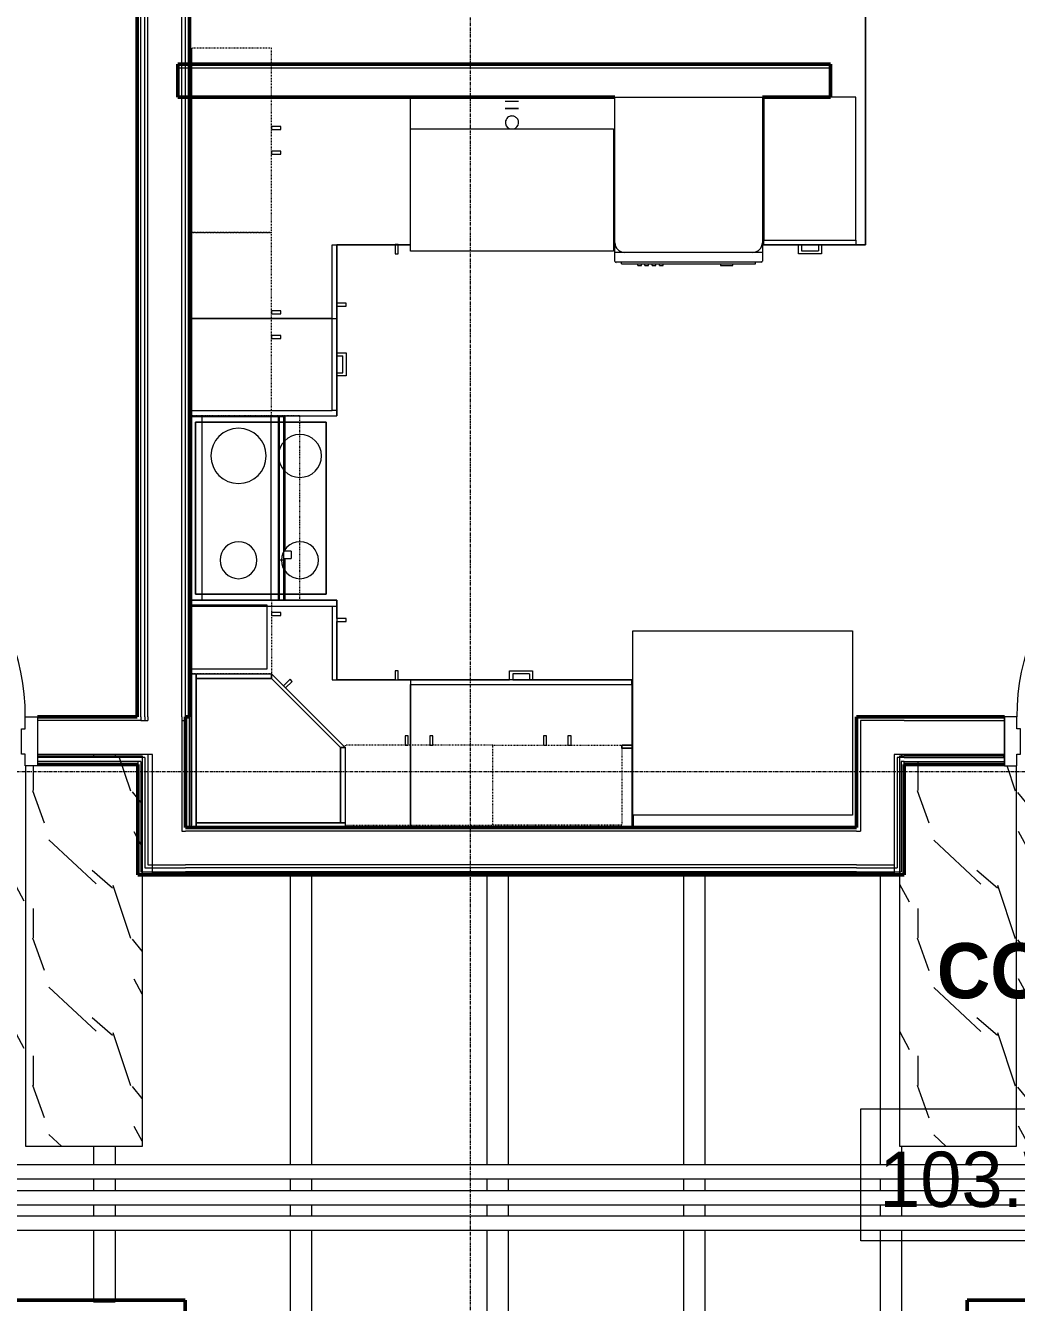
# Model space of a CAD drawing. Header units: inches. Extents: x -4235 to -464, y 9706 to 12338.
# Drawn here: x -3226.7 to -3065.5, y 10380.8 to 10588.8 of the extents above; entities that cross this region are included whole.
import ezdxf

# ---------------------------------------------------------------- set-up
doc = ezdxf.new("R2010")
doc.units = ezdxf.units.IN
doc.header["$MEASUREMENT"] = 0
for name, pattern in [('Dash', [0.25, 0.125, -0.125]), ('Grid Line 1_2_', [0.875, 0.5, -0.125, 0.125, -0.125]), ('Overhead', [0.15625, 0.09375, -0.0625])]:
    doc.linetypes.add(name, pattern=pattern)
for name, color, linetype, lineweight in [('0-1', 7, 'Continuous', 5), ('0-2', 10, 'Continuous', 9), ('A-AREA-IDEN', 2, 'Continuous', 9), ('A-CLNG-1', 254, 'Continuous', 9), ('A-CLNG-2', 10, 'Continuous', 9), ('A-CLNG-PATT-1', 253, 'Continuous', 13), ('A-DOOR-1', 10, 'Continuous', 9), ('A-DOOR-2', 50, 'Continuous', 20), ('A-DOOR-FRAM-3', 50, 'Continuous', 20), ('A-FLOR-3', 192, 'Continuous', 9), ('A-WALL-1', 7, 'Continuous', 50), ('A-WALL-2', 250, 'Continuous', 13), ('A-WALL-3', 10, 'Continuous', 9), ('A-WALL-4', 254, 'Continuous', 9), ('A-WALL-5', 113, 'Continuous', 9), ('I-WALL-1', 7, 'Continuous', 50), ('I-WALL-2', 10, 'Continuous', 9), ('I-WALL-3', 254, 'Continuous', 9), ('P-PIPE-1', 10, 'Continuous', 9), ('P-SANR-FIXT-1', 10, 'Continuous', 9), ('P-SANR-FIXT-2', 254, 'Continuous', 9), ('Q-CASE', 31, 'Continuous', 9), ('Q-CASE-1', 254, 'Continuous', 9), ('Q-CASE-2', 10, 'Continuous', 9), ('Q-CASE-3', 254, 'Dash', 9), ('Q-CASE-4', 10, 'Dash', 9), ('Q-SPCQ-1', 10, 'Continuous', 9), ('Q-SPCQ-2', 91, 'Overhead', 9), ('S-BEAM', 12, 'Continuous', 9), ('S-GRID-1', 1, 'Grid Line 1_2_', 9)]:
    doc.layers.add(name, color=color, linetype=linetype, lineweight=lineweight)
doc.styles.add('Century Gothic', font='ufonts.com_century-gothic.ttf', dxfattribs={"height": 9})
doc.styles.add('Century Gothic_B', font='GOTHICB.TTF', dxfattribs={"height": 9})
pattern_1 = [(108.435, (6.24, 0), (-23.9995167, 47.999875), [9.107, -66.787]), (139.399, (3.36, 8.64), (-144.0005735, 119.9994401), [4.425, -216.844]), (136.848, (24, 11.52), (-360.00235884, 335.99803914), [10.527, -515.834]), (109.983, (16.32, 18.72), (-71.99926767, 192.0004429), [5.618, -275.295]), (90, (14.4, 0), (-24, 24), [4.8, -19.2]), (118.443, (14.4, 4.8), (168.00080613, -311.999948405), [13.101, -641.971]), (84.289, (8.16, 16.32), (-24.00143285, -215.9997167), [4.824, -236.373]), (129.806, (8.64, 21.12), (96.0006462, -119.9991583), [3.749, -183.697])]

# ---------------------------------------------------------------- blocks, each defined once
blk = doc.blocks.new('Refrigerator_-_Side-by-Side_6047 - 36_ X 30_-1372843-BACKGROUND - RCP - 1ST FLOOR')
at = {"layer": 'Q-SPCQ-1'}
for p, q in [((-17.88, 15.58), (17.87, 15.58)), ((-17.88, -14.42), (-17.88, 15.58)), ((17.87, 15.58), (17.87, -14.42)), ((17.87, -14.42), (-17.88, -14.42))]:
    blk.add_line(p, q, dxfattribs=at)
blk = doc.blocks.new('Range - 24_ x 30_-2806124-BACKGROUND - RCP - 1ST FLOOR')
at = {"layer": 'Q-SPCQ-1'}
blk.add_line((0, -22), (30, -22), dxfattribs=at)
for centre, radius, start, end in [((6.5, -6), 3.5, 360, 180), ((23.5, -6), 3, 0, 180), ((6.5, -6), 3.5, 180, 0), ((23.5, -6), 3, 180, 0), ((6.5, -16), 4.5, 0, 180), ((23.5, -16), 3, 360, 180), ((6.5, -16), 4.5, 180, 0), ((23.5, -16), 3, 180, 0)]:
    blk.add_arc(centre, radius, start, end, dxfattribs=at)
blk = doc.blocks.new('Dishwasher_15404 - 34_ counter-V13-BACKGROUND - RCP - 1ST FLOOR')
at = {"layer": 'Q-SPCQ-1'}
for p, q in [((0, -24), (0, 0)), ((0, 0), (23.68, 0)), ((23.68, 0), (25.25, 0)), ((25.25, 0), (26.68, 0)), ((25.25, 0), (25.25, -1.57)), ((25.25, -1.57), (25.25, -22.43)), ((26.87, -0.2), (26.87, -23.8)), ((27.12, -1.09), (26.87, -1.09)), ((27.12, -2.61), (27.12, -1.09)), ((27.12, -3.81), (27.12, -2.61)), ((27.12, -20.19), (27.12, -3.81)), ((27.37, -4.82), (27.12, -4.82)), ((27.37, -5.81), (27.37, -4.82)), ((27.37, -6.79), (27.37, -5.81)), ((27.12, -6.79), (27.37, -6.79)), ((27.37, -16.15), (27.12, -16.15)), ((27.37, -16.74), (27.37, -16.15)), ((27.37, -16.74), (27.12, -16.74)), ((27.37, -17.33), (27.12, -17.33)), ((27.37, -17.92), (27.12, -17.92)), ((27.37, -18.51), (27.12, -18.51)), ((27.37, -17.92), (27.37, -17.33)), ((27.37, -19.1), (27.37, -18.51)), ((27.37, -19.1), (27.12, -19.1)), ((27.37, -19.69), (27.12, -19.69)), ((27.12, -21.39), (27.12, -20.19)), ((27.37, -20.28), (27.12, -20.28)), ((27.37, -20.28), (27.37, -19.69)), ((25.25, -22.43), (25.25, -24)), ((27.12, -22.91), (27.12, -21.39)), ((23.68, -24), (0, -24)), ((25.25, -24), (23.68, -24)), ((26.68, -24), (25.25, -24)), ((27.12, -22.91), (26.87, -22.91))]:
    blk.add_line(p, q, dxfattribs=at)
for centre, radius, start, end in [((26.68, -0.2), 0.197, 0, 90), ((23.68, -1.57), 1.57, 0, 90), ((23.68, -1.57), 1.57, 32.077, 42.3359), ((23.68, -1.57), 1.57, 19.1859, 27.5266), ((23.68, -1.57), 1.57, 0, 13.6425), ((26.68, -0.2), 0.197, 15, 90), ((23.68, -22.43), 1.57, 270, 0), ((23.68, -22.43), 1.57, 346.3575, 0), ((23.68, -22.43), 1.57, 317.6641, 327.923), ((23.68, -22.43), 1.57, 332.4734, 342.1818), ((26.68, -23.8), 0.197, 270, 0)]:
    blk.add_arc(centre, radius, start, end, dxfattribs=at)
blk = doc.blocks.new('30quot_MicrowaveVent_11166 - 70cm miele oven-2804781-BACKGROUND - RCP - 1ST FLOOR')
at = {"layer": 'Q-CASE-1'}
for p, q in [((7.69, 15.6), (-13.32, 15.6)), ((9.18, 15.39), (-13.32, 15.39)), ((-13.32, 14.61), (9.18, 14.61)), ((8.88, 16.6), (7.69, 16.6)), ((7.69, 16.55), (7.69, 15.39)), ((7.69, 16.55), (7.69, 16.55)), ((8.88, 15.39), (8.88, 16.55)), ((14.68, 15.6), (8.88, 15.6)), ((9.18, 15.39), (9.18, 14.61)), ((14.68, 15.39), (9.18, 15.39)), ((9.18, 15.39), (9.18, 14.61)), ((9.18, 14.61), (14.68, 14.61)), ((15.68, 15.39), (15.68, 15.6)), ((15.68, 15.39), (15.68, 14.61)), ((14.68, 14.49), (-13.32, 14.49)), ((-13.32, 13.23), (14.68, 13.23)), ((15.68, 13.23), (15.68, 14.49)), ((15.68, 0.38), (15.68, 13.23)), ((-14.2, 0.38), (-14.2, 0))]:
    blk.add_line(p, q, dxfattribs=at)
at = {"layer": 'Q-CASE-2'}
for p, q in [((-13.32, 15.6), (-14.2, 15.6)), ((-14.2, 15.6), (-14.2, 15.39)), ((-13.32, 15.39), (-14.2, 15.39)), ((-14.2, 15.39), (-14.2, 14.61)), ((-14.2, 14.61), (-13.32, 14.61)), ((15.68, 15.6), (14.68, 15.6)), ((15.68, 15.39), (14.68, 15.39)), ((14.68, 14.61), (15.68, 14.61)), ((15.68, 15.54), (15.68, 15.48)), ((15.68, 15.48), (15.68, 15.39)), ((15.68, 15.39), (15.68, 14.61)), ((-14.2, 14.49), (-14.2, 13.23)), ((-13.32, 14.49), (-14.2, 14.49)), ((-14.2, 13.23), (-14.2, 0.38)), ((-14.2, 13.23), (-13.32, 13.23)), ((15.68, 14.49), (14.68, 14.49)), ((14.68, 13.23), (15.68, 13.23)), ((15.68, 0), (15.68, 0.38)), ((-14.2, 0), (15.68, 0))]:
    blk.add_line(p, q, dxfattribs=at)
blk = doc.blocks.new('308 - 308-V14-BACKGROUND - RCP - 1ST FLOOR')
at = {"layer": 'Q-CASE'}
for p, q in [((-12, 13.19), (0, 25.19)), ((0, 25.19), (0, 24.44)), ((0, 24.44), (-11.25, 13.19)), ((-11.25, 13.19), (-12, 13.19))]:
    blk.add_line(p, q, dxfattribs=at)
at = {"layer": 'Q-CASE-1'}
for p, q in [((0, 25.19), (12.25, 25.19)), ((0, 24.44), (0, 25.19)), ((12.25, 25.19), (12.25, 24.44)), ((12.25, 0.94), (12.25, 25.19)), ((12.25, 25.19), (12.62, 25.19)), ((-11.25, 13.19), (0, 24.44)), ((0, 24.44), (12.25, 24.44)), ((12.25, 24.44), (0, 24.44)), ((12.25, 24.44), (12.25, 0.94)), ((-10.76, 16.55), (-11.11, 16.2)), ((-11.11, 16.2), (-10.05, 15.14)), ((-9.7, 15.49), (-10.76, 16.55)), ((-12, 13.19), (-11.25, 13.19)), ((-12, 0.94), (-12, 13.19)), ((-11.25, 0.94), (-11.25, 13.19)), ((-11.25, 13.19), (-11.25, 0.94)), ((-11.25, 0.94), (-12, 0.94)), ((-12, 0.19), (-12, 0.94)), ((-12, 0.94), (12.62, 0.94)), ((12.25, 0.94), (-11.25, 0.94)), ((12.62, 0.94), (12.25, 0.94))]:
    blk.add_line(p, q, dxfattribs=at)
at = {"layer": 'Q-CASE-2'}
for p, q in [((12.62, 25.19), (13, 25.19)), ((13, 25.19), (13, 0.94)), ((12.62, 0.19), (-12, 0.19)), ((13, 0.94), (12.62, 0.94)), ((12.62, 0.94), (13, 0.94)), ((13, 0.19), (12.62, 0.19)), ((13, 0.94), (13, 0.19))]:
    blk.add_line(p, q, dxfattribs=at)
blk = doc.blocks.new('Base Cabinet 4 Drawer 254 - Base Cabinet 4 Drawer 254 15_-2584595-BACKGROUND - RCP - 1ST FLOOR')
at = {"layer": 'Q-CASE-2'}
for p, q in [((-1.14, 24), (-1.14, 25.5)), ((-1.14, 25.5), (2.61, 25.5)), ((2.11, 25), (-0.64, 25)), ((-0.64, 24), (-0.64, 25)), ((2.11, 24), (2.11, 25)), ((2.61, 25.5), (2.61, 24)), ((-6.76, 24), (8.24, 24)), ((-6.76, 23.25), (-6.76, 24)), ((8.24, 23.25), (-6.76, 23.25)), ((-6.76, 23.25), (-6.76, 0)), ((-1.14, 24), (-0.64, 24)), ((2.61, 24), (2.11, 24)), ((8.24, 24), (8.24, 23.25)), ((8.24, 0), (8.24, 23.25)), ((-6.76, 0), (8.24, 0))]:
    blk.add_line(p, q, dxfattribs=at)
blk = doc.blocks.new('Base Cabinet Corner 197 - Base Cabinet Corner 197-2565125-BACKGROUND - RCP - 1ST FLOOR')
at = {"layer": 'Q-CASE-2'}
for p, q in [((-23.26, 0), (12.74, 0)), ((-23.26, -36), (-23.26, 0)), ((12.74, 0), (12.74, -24)), ((0.74, -23.25), (0.74, -36)), ((12.74, -23.25), (0.74, -23.25)), ((0.74, -23.25), (0.74, -24)), ((0.74, -24), (0.74, -36)), ((12.74, -24), (0.74, -24)), ((10.73, -24), (10.24, -24)), ((10.24, -24), (10.24, -25.5)), ((10.73, -25.5), (10.73, -24)), ((10.24, -25.5), (10.73, -25.5)), ((2.23, -33.51), (0.73, -33.51)), ((0.73, -33.51), (0.73, -34)), ((0.73, -34), (2.23, -34)), ((2.23, -34), (2.23, -33.51)), ((0.74, -36), (-23.26, -36))]:
    blk.add_line(p, q, dxfattribs=at)
blk = doc.blocks.new('Base Cabinet 3 Drawer 230 - Base Cabinet 3 Drawer 230 15_-2603807-BACKGROUND - RCP - 1ST FLOOR')
at = {"layer": 'Q-CASE-2'}
for p, q in [((-1.14, 24), (-1.14, 25.5)), ((-1.14, 25.5), (2.61, 25.5)), ((2.11, 25), (-0.64, 25)), ((-0.64, 24), (-0.64, 25)), ((2.11, 24), (2.11, 25)), ((2.61, 25.5), (2.61, 24)), ((-6.76, 24), (8.24, 24)), ((-6.76, 23.25), (-6.76, 24)), ((8.24, 23.25), (-6.76, 23.25)), ((-6.76, 23.25), (-6.76, 0)), ((-1.14, 24), (-0.64, 24)), ((2.61, 24), (2.11, 24)), ((8.24, 24), (8.24, 23.25)), ((8.24, 0), (8.24, 23.25)), ((-6.76, 0), (8.24, 0))]:
    blk.add_line(p, q, dxfattribs=at)
blk = doc.blocks.new('kitchen_faucet_14143 - kitchen_faucet_14143-V52-BACKGROUND - RCP - 1ST FLOOR')
at = {"layer": 'P-SANR-FIXT-2'}
for p, q in [((-1, 0.62), (-0.96, 0.61)), ((-0.96, 0.61), (-0.92, 0.6)), ((2.26, 1.05), (2.26, 1.08)), ((2.26, 0.94), (2.26, 1.05)), ((2.26, 0.77), (2.26, 0.94)), ((2.26, 0.54), (2.26, 0.77)), ((2.26, 0.28), (2.26, 0.54)), ((2.26, 0), (2.26, 0.28)), ((2.34, 1.08), (2.34, 0.94)), ((2.34, 0.94), (2.34, 0.28)), ((2.34, 0.28), (2.34, -0.54)), ((3.44, 1.05), (3.44, 1.08)), ((3.44, 0.54), (3.44, 1.05)), ((3.44, -0.28), (3.44, 0.54)), ((2.26, -1.08), (2.26, 0)), ((2.34, -0.54), (2.34, -1.05)), ((2.34, -1.05), (2.34, -1.08)), ((3.44, -0.54), (3.44, -0.28)), ((3.44, -0.77), (3.44, -0.54)), ((3.44, -0.94), (3.44, -0.77)), ((3.44, -1.05), (3.44, -0.94)), ((3.44, -1.08), (3.44, -1.05))]:
    blk.add_line(p, q, dxfattribs=at)
for start, end in [(75, 159.9003), (30, 75), (15, 30), (330, 0), (0, 15), (200.0997, 210), (210, 285), (285, 315), (315, 330)]:
    blk.add_arc((0, 0), 1.08, start, end, dxfattribs=at)
blk = doc.blocks.new('Stainless Steel Farmhous Kitchen Sink - Stainless Steel Farmhous Kitchen Sink-V53-BACKGROUND - RCP - 1ST FLOOR')
at = {"layer": 'P-SANR-FIXT-1'}
for p, q in [((-33, 22.2), (0, 22.2)), ((-33, 2.25), (-33, 22.2)), ((0, 22.2), (0, 2.25)), ((0, 2.25), (-33, 2.25))]:
    blk.add_line(p, q, dxfattribs=at)
blk = doc.blocks.new('300 Series Wall Hung Cabinet_302 - 24_ X 36_-2573584-BACKGROUND - RCP - 1ST FLOOR')
at = {"layer": 'Q-CASE-1'}
for p, q in [((-1.76, -13.19), (-2.25, -13.19)), ((-2.25, -13.19), (-2.25, -14.69)), ((-1.76, -14.69), (-1.76, -13.19)), ((2.24, -13.19), (1.75, -13.19)), ((1.75, -13.19), (1.75, -14.69)), ((2.24, -14.69), (2.24, -13.19)), ((-2.25, -14.69), (-1.76, -14.69)), ((1.75, -14.69), (2.24, -14.69))]:
    blk.add_line(p, q, dxfattribs=at)
at = {"layer": 'Q-CASE-3'}
for p, q in [((-12, -0.19), (-12, -13.19)), ((12, -13.19), (12, -0.19)), ((-12, -13.19), (12, -13.19))]:
    blk.add_line(p, q, dxfattribs=at)
at = {"layer": 'Q-CASE-4'}
blk.add_line((12, -0.19), (-12, -0.19), dxfattribs=at)
blk = doc.blocks.new('300 Series Wall Hung Cabinet_302 - 21_ X 36_-2764135-BACKGROUND - RCP - 1ST FLOOR')
at = {"layer": 'Q-CASE-1'}
for p, q in [((-1.76, 14.69), (-2.25, 14.69)), ((-2.25, 14.69), (-2.25, 13.19)), ((-1.76, 13.19), (-1.76, 14.69)), ((2.24, 14.69), (1.75, 14.69)), ((1.75, 14.69), (1.75, 13.19)), ((2.24, 13.19), (2.24, 14.69)), ((-2.25, 13.19), (-1.76, 13.19)), ((1.75, 13.19), (2.24, 13.19))]:
    blk.add_line(p, q, dxfattribs=at)
at = {"layer": 'Q-CASE-3'}
for p, q in [((-10.5, 0.19), (-10.5, 13.19)), ((-10.5, 13.19), (10.5, 13.19)), ((10.5, 13.19), (10.5, 0.19))]:
    blk.add_line(p, q, dxfattribs=at)
at = {"layer": 'Q-CASE-4'}
blk.add_line((10.5, 0.19), (-10.5, 0.19), dxfattribs=at)
blk = doc.blocks.new('300 Series Wall Hung Cabinet_302 - 30_ X 36_-2572944-BACKGROUND - RCP - 1ST FLOOR')
at = {"layer": 'Q-CASE-1'}
for p, q in [((-1.76, -13.19), (-2.25, -13.19)), ((-2.25, -13.19), (-2.25, -14.69)), ((-1.76, -14.69), (-1.76, -13.19)), ((2.24, -13.19), (1.75, -13.19)), ((1.75, -13.19), (1.75, -14.69)), ((2.24, -14.69), (2.24, -13.19)), ((-2.25, -14.69), (-1.76, -14.69)), ((1.75, -14.69), (2.24, -14.69))]:
    blk.add_line(p, q, dxfattribs=at)
at = {"layer": 'Q-CASE-3'}
for p, q in [((-14.88, -0.19), (-15, -0.19)), ((15, -13.19), (15, -0.19)), ((-14.88, -13.19), (15, -13.19))]:
    blk.add_line(p, q, dxfattribs=at)
at = {"layer": 'Q-CASE-4'}
for p, q in [((-15, -0.19), (-15, -13.19)), ((15, -0.19), (-14.88, -0.19)), ((-15, -13.19), (-14.88, -13.19))]:
    blk.add_line(p, q, dxfattribs=at)
blk = doc.blocks.new('300 Series Wall Hung Cabinet_302 - 30_ X 36_-V71-BACKGROUND - RCP - 1ST FLOOR')
at = {"layer": 'Q-CASE-1'}
for p, q in [((-1.76, -13.19), (-2.25, -13.19)), ((-2.25, -13.19), (-2.25, -14.69)), ((-1.76, -14.69), (-1.76, -13.19)), ((2.24, -13.19), (1.75, -13.19)), ((1.75, -13.19), (1.75, -14.69)), ((2.24, -14.69), (2.24, -13.19)), ((-2.25, -14.69), (-1.76, -14.69)), ((1.75, -14.69), (2.24, -14.69))]:
    blk.add_line(p, q, dxfattribs=at)
at = {"layer": 'Q-CASE-3'}
for p, q in [((-15, -0.19), (-15, -13.19)), ((15, -13.19), (15, -0.19)), ((-15, -13.19), (7.02, -13.19)), ((12.39, -13.19), (15, -13.19))]:
    blk.add_line(p, q, dxfattribs=at)
at = {"layer": 'Q-CASE-4'}
for p, q in [((7.02, -0.19), (-15, -0.19)), ((12.39, -0.19), (7.02, -0.19)), ((15, -0.19), (12.39, -0.19)), ((7.02, -13.19), (12.39, -13.19))]:
    blk.add_line(p, q, dxfattribs=at)
blk = doc.blocks.new('300 Series Wall Hung Cabinet_301 - 12_-2218017-BACKGROUND - RCP - 1ST FLOOR')
at = {"layer": 'Q-CASE-1'}
for p, q in [((-3.51, 14.69), (-4, 14.69)), ((-4, 14.69), (-4, 13.19)), ((-3.51, 13.19), (-3.51, 14.69)), ((-4, 13.19), (-3.51, 13.19)), ((-5.25, 0.19), (-5.25, 12.44)), ((-5.25, 12.44), (5.25, 12.44)), ((5.25, 12.44), (5.25, 0.19))]:
    blk.add_line(p, q, dxfattribs=at)
at = {"layer": 'Q-CASE-2'}
blk.add_line((5.25, 0.19), (-5.25, 0.19), dxfattribs=at)
at = {"layer": 'Q-CASE-3'}
for p, q in [((-6, 0.19), (-6, 13.19)), ((-6, 13.19), (6, 13.19)), ((6, 13.19), (6, 0.19))]:
    blk.add_line(p, q, dxfattribs=at)
at = {"layer": 'Q-CASE-4'}
blk.add_line((6, 0.19), (-6, 0.19), dxfattribs=at)
blk = doc.blocks.new('Base Cabinet 3 Drawer 230 - Base Cabinet 3 Drawer 230 36_-2567957-BACKGROUND - RCP - 1ST FLOOR')
at = {"layer": 'Q-CASE-2'}
for p, q in [((-17.26, -23.25), (-17.26, 0)), ((-17.26, 0), (18.74, 0)), ((18.74, 0), (18.74, -23.25)), ((-17.26, -23.25), (-17.26, -24)), ((18.74, -23.25), (-17.26, -23.25)), ((-17.26, -24), (18.74, -24)), ((-0.64, -24), (-1.14, -24)), ((-1.14, -25.5), (-1.14, -24)), ((-0.64, -25), (-0.64, -24)), ((2.11, -25), (2.11, -24)), ((2.11, -24), (2.61, -24)), ((2.61, -24), (2.61, -25.5)), ((18.74, -24), (18.74, -23.25)), ((2.61, -25.5), (-1.14, -25.5)), ((-0.64, -25), (2.11, -25))]:
    blk.add_line(p, q, dxfattribs=at)
blk = doc.blocks.new('Base Cabinet Corner 197 - Base Cabinet Corner 197-2569781-BACKGROUND - RCP - 1ST FLOOR')
at = {"layer": 'Q-CASE-2'}
for p, q in [((0.74, 36), (-23.26, 36)), ((-23.26, 36), (-23.26, 0)), ((0.74, 23.25), (0.74, 36)), ((0.74, 24), (0.74, 36)), ((0.73, 34), (0.73, 33.51)), ((2.23, 34), (0.73, 34)), ((0.73, 33.51), (2.23, 33.51)), ((2.23, 33.51), (2.23, 34)), ((10.73, 25.5), (10.24, 25.5)), ((10.24, 25.5), (10.24, 24)), ((10.73, 24), (10.73, 25.5)), ((12.74, 24), (0.74, 24)), ((0.74, 23.25), (0.74, 24)), ((12.74, 23.25), (0.74, 23.25)), ((10.24, 24), (10.73, 24)), ((12.74, 0), (12.74, 24)), ((-23.26, 0), (12.74, 0))]:
    blk.add_line(p, q, dxfattribs=at)
blk = doc.blocks.new('Cabinet Filler22 - Cabinet Filler-2764220-BACKGROUND - RCP - 1ST FLOOR')
at = {"layer": 'A-WALL-3'}
for p, q in [((-3127.95, 10471.54), (-3129.7, 10471.54)), ((-3129.7, 10471.54), (-3129.7, 10471.04)), ((-3129.7, 10471.04), (-3127.95, 10471.04)), ((-3127.95, 10471.04), (-3127.95, 10471.54))]:
    blk.add_line(p, q, dxfattribs=at)
at = {"layer": 'A-WALL-4'}
for p, q in [((-3129.7, 10471.04), (-3129.7, 10471.54)), ((-3129.7, 10471.54), (-3127.95, 10471.54)), ((-3127.95, 10471.04), (-3129.7, 10471.04)), ((-3127.95, 10471.54), (-3127.95, 10471.04))]:
    blk.add_line(p, q, dxfattribs=at)
blk = doc.blocks.new('Range_Hood_386 - 30_ Wide-2820354-BACKGROUND - RCP - 1ST FLOOR')
at = {"layer": 'Q-SPCQ-2'}
for p, q in [((-15, 6), (-15, -11.63)), ((-14, 6), (-15, 6)), ((14, 6), (-14, 6)), ((15, 6), (14, 6)), ((15, -11.63), (15, 6)), ((-15, -11.63), (-15, -12)), ((-15, -12), (15, -12)), ((15, -12), (15, -11.63))]:
    blk.add_line(p, q, dxfattribs=at)
blk = doc.blocks.new('CTR - 1st Phase - Unit Layouts_rvt-1-BACKGROUND - RCP - 1ST FLOOR')
at = {"layer": 'A-WALL-1'}
for p, q in [((-3201.95, 10582.44), (-3095.72, 10582.44)), ((-3201.95, 10577.06), (-3201.95, 10582.44)), ((-3095.72, 10582.44), (-3095.72, 10577.06)), ((-3130.82, 10577.06), (-3201.95, 10577.06)), ((-3095.72, 10577.06), (-3106.82, 10577.06))]:
    blk.add_line(p, q, dxfattribs=at)
at = {"layer": 'A-WALL-2'}
blk.add_line((-3095.72, 10581.81), (-3201.95, 10581.81), dxfattribs=at)
at = {"layer": 'A-WALL-3'}
for p, q in [((-3200.07, 10582.44), (-3200.07, 10585.05)), ((-3200.07, 10585.05), (-3200.07, 10582.44)), ((-3200.07, 10585.05), (-3199.7, 10585.05)), ((-3199.7, 10585.05), (-3199.7, 10582.44)), ((-3201.95, 10582.44), (-3200.07, 10582.44)), ((-3201.95, 10577.06), (-3201.95, 10582.44)), ((-3200.07, 10577.06), (-3200.07, 10582.44)), ((-3200.07, 10582.44), (-3200.07, 10577.06)), ((-3199.7, 10577.06), (-3199.7, 10582.44)), ((-3199.7, 10582.44), (-3199.7, 10577.06)), ((-3200.07, 10577.06), (-3201.95, 10577.06)), ((-3200.07, 10525.16), (-3200.07, 10577.06)), ((-3200.07, 10577.06), (-3200.07, 10525.16)), ((-3199.7, 10577.06), (-3199.7, 10525.16)), ((-3200.07, 10525.05), (-3200.07, 10525.16)), ((-3200.07, 10495.16), (-3200.07, 10525.05)), ((-3199.7, 10495.16), (-3199.7, 10525.16)), ((-3200.07, 10476.16), (-3200.07, 10495.16)), ((-3200.07, 10495.16), (-3200.07, 10476.16)), ((-3200.07, 10495.16), (-3199.7, 10495.16)), ((-3200.07, 10495.16), (-3199.7, 10495.16)), ((-3199.7, 10495.16), (-3199.7, 10458.54)), ((-3200.07, 10458.16), (-3200.07, 10476.16)), ((-3199.7, 10458.16), (-3200.07, 10458.16)), ((-3200.07, 10458.16), (-3199.7, 10458.16))]:
    blk.add_line(p, q, dxfattribs=at)
at = {"layer": 'A-WALL-4'}
for p, q in [((-3200.07, 10585.05), (-3199.7, 10585.05)), ((-3199.7, 10582.44), (-3199.7, 10585.05)), ((-3200.07, 10582.44), (-3095.72, 10582.44)), ((-3095.72, 10577.06), (-3095.72, 10582.44)), ((-3130.82, 10577.06), (-3200.07, 10577.06)), ((-3199.7, 10525.16), (-3199.7, 10577.06)), ((-3095.72, 10577.06), (-3106.82, 10577.06)), ((-3200.07, 10525.16), (-3200.07, 10495.16)), ((-3200.07, 10525.05), (-3199.7, 10525.05)), ((-3200.07, 10525.05), (-3199.7, 10525.05)), ((-3199.7, 10525.16), (-3199.7, 10525.05)), ((-3199.7, 10525.05), (-3199.7, 10495.16)), ((-3199.7, 10458.54), (-3199.7, 10495.16)), ((-3200.07, 10476.16), (-3200.07, 10458.16))]:
    blk.add_line(p, q, dxfattribs=at)
at = {"layer": 'A-WALL-5'}
for p, q in [((-3200.07, 10594.44), (-3200.07, 10582.44)), ((-3200.07, 10594.44), (-3200.07, 10582.44)), ((-3090.02, 10553.06), (-3090.02, 10594.44)), ((-3090.02, 10594.44), (-3090.02, 10553.06)), ((-3200.07, 10582.44), (-3200.07, 10577.06)), ((-3200.07, 10582.44), (-3200.07, 10577.06)), ((-3200.07, 10577.06), (-3200.07, 10525.16)), ((-3200.07, 10577.06), (-3200.07, 10525.16)), ((-3176.07, 10543.56), (-3176.07, 10553.06)), ((-3176.07, 10553.06), (-3166.56, 10553.06)), ((-3166.56, 10553.06), (-3176.07, 10553.06)), ((-3176.07, 10553.06), (-3176.07, 10543.56)), ((-3166.07, 10553.06), (-3164.07, 10553.06)), ((-3164.07, 10553.06), (-3166.07, 10553.06)), ((-3131.07, 10553.06), (-3130.82, 10553.06)), ((-3130.82, 10553.06), (-3131.07, 10553.06)), ((-3106.82, 10553.06), (-3100.95, 10553.06)), ((-3100.95, 10553.06), (-3106.82, 10553.06)), ((-3100.95, 10553.06), (-3100.45, 10553.06)), ((-3100.45, 10553.06), (-3097.7, 10553.06)), ((-3097.7, 10553.06), (-3100.45, 10553.06)), ((-3097.7, 10553.06), (-3097.2, 10553.06)), ((-3097.2, 10553.06), (-3090.02, 10553.06)), ((-3090.02, 10553.06), (-3097.2, 10553.06)), ((-3176.07, 10543.08), (-3176.07, 10543.56)), ((-3176.07, 10535.44), (-3176.07, 10543.08)), ((-3176.07, 10543.08), (-3176.07, 10535.44)), ((-3176.07, 10534.94), (-3176.07, 10535.44)), ((-3176.07, 10532.19), (-3176.07, 10534.94)), ((-3176.07, 10534.94), (-3176.07, 10532.19)), ((-3176.07, 10531.69), (-3176.07, 10532.19)), ((-3176.07, 10525.16), (-3176.07, 10531.69)), ((-3176.07, 10531.69), (-3176.07, 10525.16)), ((-3200.07, 10525.16), (-3176.07, 10525.16)), ((-3200.07, 10525.16), (-3176.07, 10525.16)), ((-3199.07, 10496.16), (-3199.07, 10524.16)), ((-3199.07, 10524.16), (-3177.82, 10524.16)), ((-3199.07, 10524.16), (-3199.07, 10496.16)), ((-3177.82, 10524.16), (-3199.07, 10524.16)), ((-3177.82, 10524.16), (-3177.82, 10496.16)), ((-3177.82, 10496.16), (-3177.82, 10524.16)), ((-3200.07, 10495.16), (-3200.07, 10476.16)), ((-3176.07, 10495.16), (-3200.07, 10495.16)), ((-3200.07, 10495.16), (-3176.07, 10495.16)), ((-3200.07, 10476.16), (-3200.07, 10495.16)), ((-3177.82, 10496.16), (-3199.07, 10496.16)), ((-3199.07, 10496.16), (-3177.82, 10496.16)), ((-3176.07, 10492.15), (-3176.07, 10495.16)), ((-3176.07, 10495.16), (-3176.07, 10492.15)), ((-3176.07, 10492.15), (-3176.07, 10491.66)), ((-3176.07, 10482.16), (-3176.07, 10491.66)), ((-3176.07, 10491.66), (-3176.07, 10482.16)), ((-3176.07, 10482.16), (-3166.56, 10482.16)), ((-3166.56, 10482.16), (-3176.07, 10482.16)), ((-3166.07, 10482.16), (-3147.95, 10482.16)), ((-3147.95, 10482.16), (-3166.07, 10482.16)), ((-3147.45, 10482.16), (-3147.95, 10482.16)), ((-3147.45, 10482.16), (-3144.7, 10482.16)), ((-3144.7, 10482.16), (-3147.45, 10482.16)), ((-3144.2, 10482.16), (-3144.7, 10482.16)), ((-3144.2, 10482.16), (-3127.87, 10482.16)), ((-3127.87, 10482.16), (-3144.2, 10482.16)), ((-3200.07, 10476.16), (-3200.07, 10458.16)), ((-3200.07, 10458.16), (-3200.07, 10476.16)), ((-3127.87, 10460.16), (-3127.87, 10458.16)), ((-3127.87, 10458.16), (-3127.87, 10460.16)), ((-3127.87, 10458.16), (-3200.07, 10458.16)), ((-3200.07, 10458.16), (-3127.87, 10458.16))]:
    blk.add_line(p, q, dxfattribs=at)
at = {"layer": '0-2'}
for name, p, rotation in [('300 Series Wall Hung Cabinet_302 - 30_ X 36_-V71-BACKGROUND - RCP - 1ST FLOOR', (-3199.89, 10570.05), 89.99999999998707), ('Base Cabinet Corner 197 - Base Cabinet Corner 197-2569781-BACKGROUND - RCP - 1ST FLOOR', (-3200.07, 10553.8), 270.0000000000215), ('kitchen_faucet_14143 - kitchen_faucet_14143-V52-BACKGROUND - RCP - 1ST FLOOR', (-3147.57, 10572.94), 90.00000000000213), ('Dishwasher_15404 - 34_ counter-V13-BACKGROUND - RCP - 1ST FLOOR', (-3106.82, 10577.06), 270.0000000000081), ('Base Cabinet 3 Drawer 230 - Base Cabinet 3 Drawer 230 15_-2603807-BACKGROUND - RCP - 1ST FLOOR', (-3098.34, 10577.06), 180), ('Stainless Steel Farmhous Kitchen Sink - Stainless Steel Farmhous Kitchen Sink-V53-BACKGROUND - RCP - 1ST FLOOR', (-3164.07, 10574.18), 180), ('300 Series Wall Hung Cabinet_302 - 30_ X 36_-2572944-BACKGROUND - RCP - 1ST FLOOR', (-3199.89, 10540.05), 89.99999999998707), ('Base Cabinet 4 Drawer 254 - Base Cabinet 4 Drawer 254 15_-2584595-BACKGROUND - RCP - 1ST FLOOR', (-3200.07, 10534.3), 269.9999999999863), ('Range_Hood_386 - 30_ Wide-2820354-BACKGROUND - RCP - 1ST FLOOR', (-3188.07, 10510.16), 270.0000000000036), ('30quot_MicrowaveVent_11166 - 70cm miele oven-2804781-BACKGROUND - RCP - 1ST FLOOR', (-3200.07, 10510.84), 269.9999999999863), ('Range - 24_ x 30_-2806124-BACKGROUND - RCP - 1ST FLOOR', (-3176.07, 10525.16), 270.0000000000036), ('300 Series Wall Hung Cabinet_301 - 12_-2218017-BACKGROUND - RCP - 1ST FLOOR', (-3199.89, 10489.16), 269.9999999999871), ('Base Cabinet Corner 197 - Base Cabinet Corner 197-2565125-BACKGROUND - RCP - 1ST FLOOR', (-3200.07, 10481.43), 89.99999999997851), ('308 - 308-V14-BACKGROUND - RCP - 1ST FLOOR', (-3199.89, 10471.16), 269.9999999999871), ('Base Cabinet 3 Drawer 230 - Base Cabinet 3 Drawer 230 36_-2567957-BACKGROUND - RCP - 1ST FLOOR', (-3145.34, 10458.16), 180), ('300 Series Wall Hung Cabinet_302 - 24_ X 36_-2573584-BACKGROUND - RCP - 1ST FLOOR', (-3162.7, 10458.35), 180)]:
    blk.add_blockref(name, p, dxfattribs=dict(at, rotation=rotation))
for name, p in [('Refrigerator_-_Side-by-Side_6047 - 36_ X 30_-1372843-BACKGROUND - RCP - 1ST FLOOR', (-3110, 10474.59)), ('300 Series Wall Hung Cabinet_302 - 21_ X 36_-2764135-BACKGROUND - RCP - 1ST FLOOR', (-3140.2, 10458.35)), ('Cabinet Filler22 - Cabinet Filler-2764220-BACKGROUND - RCP - 1ST FLOOR', (0, 0))]:
    blk.add_blockref(name, p, dxfattribs=at)
blk = doc.blocks.new('HOLLOW METAL - UNIT DOOR-2191979-BACKGROUND - RCP - 1ST FLOOR')
at = {"layer": 'A-DOOR-1'}
blk.add_arc((18, 4.125), 36, 90, 180, dxfattribs=at)
at = {"layer": 'A-DOOR-2'}
for p, q in [((18, 40.125), (16.25, 40.125)), ((16.25, 40.125), (16.25, 4.125)), ((18, 4.125), (18, 40.125)), ((16.25, 4.125), (18, 4.125))]:
    blk.add_line(p, q, dxfattribs=at)
at = {"layer": 'A-DOOR-FRAM-3'}
for p, q in [((-18, 4.125), (-20, 4.125)), ((-20, 4.125), (-20, -3.875)), ((-18, 2.1875), (-18, 4.125)), ((-17.375, 2.1875), (-18, 2.1875)), ((-17.375, -1.9375), (-17.375, 2.1875)), ((18, 2.1875), (17.375, 2.1875)), ((17.375, 2.1875), (17.375, -1.9375)), ((18, 4.125), (18, 2.1875)), ((20, 4.125), (18, 4.125)), ((20, -3.875), (20, 4.125)), ((-18, -3.875), (-18, -1.9375)), ((-18, -1.9375), (-17.375, -1.9375)), ((17.375, -1.9375), (18, -1.9375)), ((18, -1.9375), (18, -3.875)), ((-20, -3.875), (-18, -3.875)), ((18, -3.875), (20, -3.875))]:
    blk.add_line(p, q, dxfattribs=at)
blk = doc.blocks.new('HOLLOW METAL - UNIT DOOR-2191980-BACKGROUND - RCP - 1ST FLOOR')
at = {"layer": 'A-DOOR-1'}
blk.add_arc((18, -4.125), 36, 180, 270, dxfattribs=at)
at = {"layer": 'A-DOOR-2'}
for p, q in [((16.25, -4.125), (18, -4.125)), ((16.25, -40.125), (16.25, -4.125)), ((18, -4.125), (18, -40.125)), ((18, -40.125), (16.25, -40.125))]:
    blk.add_line(p, q, dxfattribs=at)
at = {"layer": 'A-DOOR-FRAM-3'}
for p, q in [((-20, 3.875), (-18, 3.875)), ((-20, -4.125), (-20, 3.875)), ((-18, 3.875), (-18, 1.9375)), ((18, 3.875), (20, 3.875)), ((18, 1.9375), (18, 3.875)), ((20, 3.875), (20, -4.125)), ((-18, 1.9375), (-17.375, 1.9375)), ((-17.375, 1.9375), (-17.375, -2.1875)), ((17.375, 1.9375), (18, 1.9375)), ((17.375, -2.1875), (17.375, 1.9375)), ((-18, -4.125), (-20, -4.125)), ((-18, -2.1875), (-18, -4.125)), ((-17.375, -2.1875), (-18, -2.1875)), ((18, -2.1875), (17.375, -2.1875)), ((18, -4.125), (18, -2.1875)), ((20, -4.125), (18, -4.125))]:
    blk.add_line(p, q, dxfattribs=at)
blk = doc.blocks.new('CTR - 1st Phase - Common Walls_rvt-1-BACKGROUND - RCP - 1ST FLOOR')
at = {"layer": 'A-CLNG-PATT-1'}
h = blk.add_hatch(dxfattribs=at)
h.set_pattern_fill('FP_4', color=256, style=0, pattern_type=2)
h.set_pattern_definition(pattern_1)
h.paths.add_polyline_path([(-3284.29, 10406.19), (-3265.34, 10406.19), (-3265.34, 10449.16), (-3284.29, 10449.16), (-3284.29, 10412.4)], flags=0)
h.paths.add_polyline_path([(-3220.01, 10406.19), (-3207.74, 10406.19), (-3207.74, 10469.8), (-3224.77, 10469.8), (-3224.77, 10468.16), (-3226.69, 10468.16), (-3226.69, 10406.19)], flags=0)
h.paths.add_polyline_path([(-3226.94, 10406.19), (-3226.94, 10469.8), (-3262.77, 10469.8), (-3262.77, 10468.16), (-3264.77, 10468.16), (-3264.77, 10469.8), (-3265.09, 10469.8), (-3265.09, 10406.19), (-3234.02, 10406.19)], flags=0)
h = blk.add_hatch(dxfattribs=at)
h.set_pattern_fill('FP_4', color=256, style=0, pattern_type=2)
h.set_pattern_definition(pattern_1)
h.paths.add_polyline_path([(-3023.79, 10406.19), (-3007.91, 10406.19), (-3007.91, 10449.16), (-3026.86, 10449.16), (-3026.86, 10406.19)], flags=0)
h.paths.add_polyline_path([(-3084.46, 10406.19), (-3065.51, 10406.19), (-3065.51, 10468.16), (-3067.42, 10468.16), (-3067.42, 10469.8), (-3084.46, 10469.8), (-3084.46, 10412.4)], flags=0)
h.paths.add_polyline_path([(-3065.26, 10406.19), (-3027.11, 10406.19), (-3027.11, 10469.8), (-3027.42, 10469.8), (-3027.42, 10468.16), (-3029.42, 10468.16), (-3029.42, 10469.8), (-3065.26, 10469.8), (-3065.26, 10412.4)], flags=0)
at = {"layer": 'A-CLNG-1'}
for p, q in [((-3224.77, 10469.8), (-3207.74, 10469.8)), ((-3207.74, 10469.8), (-3207.74, 10450.41)), ((-3084.46, 10469.8), (-3067.42, 10469.8)), ((-3084.46, 10450.41), (-3084.46, 10469.8))]:
    blk.add_line(p, q, dxfattribs=at)
at = {"layer": 'A-CLNG-2'}
for p, q in [((-3226.69, 10406.19), (-3226.69, 10468.16)), ((-3065.51, 10468.16), (-3065.51, 10406.19)), ((-3207.74, 10450.41), (-3207.74, 10406.19)), ((-3084.46, 10406.19), (-3084.46, 10450.41)), ((-3207.74, 10406.19), (-3226.69, 10406.19)), ((-3065.51, 10406.19), (-3084.46, 10406.19))]:
    blk.add_line(p, q, dxfattribs=at)
at = {"layer": 'A-WALL-2'}
for p, q in [((-3207.95, 10476.16), (-3207.95, 10813.49)), ((-3207.32, 10476.16), (-3207.32, 10813.49)), ((-3206.82, 10476.16), (-3206.82, 10813.49)), ((-3201.32, 10476.16), (-3201.32, 10813.49)), ((-3200.7, 10476.16), (-3200.7, 10813.49)), ((-3207.95, 10476.16), (-3207.95, 10475.54)), ((-3207.32, 10476.16), (-3207.32, 10475.54)), ((-3206.82, 10476.16), (-3206.82, 10475.54)), ((-3201.32, 10476.16), (-3201.32, 10475.54)), ((-3208.45, 10475.54), (-3224.77, 10475.54)), ((-3207.95, 10475.54), (-3208.45, 10475.54)), ((-3207.95, 10475.54), (-3207.32, 10475.54)), ((-3207.32, 10475.54), (-3206.82, 10475.54)), ((-3201.32, 10475.54), (-3200.7, 10475.54)), ((-3201.32, 10475.54), (-3201.32, 10457.54)), ((-3085.37, 10475.54), (-3090.87, 10475.54)), ((-3090.87, 10475.54), (-3090.87, 10457.54)), ((-3083.75, 10475.54), (-3085.37, 10475.54)), ((-3083.75, 10475.54), (-3067.42, 10475.54)), ((-3208.45, 10470.04), (-3224.77, 10470.04)), ((-3208.45, 10469.54), (-3224.77, 10469.54)), ((-3207.32, 10470.04), (-3208.45, 10470.04)), ((-3207.95, 10469.54), (-3208.45, 10469.54)), ((-3207.32, 10469.54), (-3207.95, 10469.54)), ((-3206.82, 10470.04), (-3207.32, 10470.04)), ((-3207.32, 10469.54), (-3207.32, 10451.54)), ((-3206.82, 10470.04), (-3206.82, 10452.04)), ((-3084.87, 10470.04), (-3085.37, 10470.04)), ((-3085.37, 10470.04), (-3085.37, 10452.04)), ((-3083.75, 10470.04), (-3084.87, 10470.04)), ((-3084.25, 10469.54), (-3084.87, 10469.54)), ((-3084.87, 10469.54), (-3084.87, 10451.54)), ((-3083.75, 10469.54), (-3084.25, 10469.54)), ((-3083.75, 10470.04), (-3067.42, 10470.04)), ((-3083.75, 10469.54), (-3067.42, 10469.54)), ((-3208.45, 10468.91), (-3224.77, 10468.91)), ((-3208.45, 10468.91), (-3208.45, 10468.41)), ((-3207.95, 10468.91), (-3208.45, 10468.91)), ((-3207.95, 10468.91), (-3207.95, 10450.91)), ((-3083.75, 10468.91), (-3084.25, 10468.91)), ((-3084.25, 10468.91), (-3084.25, 10450.91)), ((-3083.75, 10468.41), (-3083.75, 10468.91)), ((-3083.75, 10468.91), (-3067.42, 10468.91)), ((-3201.32, 10457.54), (-3200.7, 10457.54)), ((-3091.5, 10457.54), (-3200.7, 10457.54)), ((-3091.5, 10457.54), (-3090.87, 10457.54)), ((-3207.95, 10450.91), (-3207.32, 10450.91)), ((-3207.32, 10451.54), (-3206.82, 10451.54)), ((-3207.32, 10450.91), (-3200.7, 10450.91)), ((-3206.82, 10452.04), (-3201.32, 10452.04)), ((-3206.82, 10451.54), (-3200.7, 10451.54)), ((-3201.32, 10452.04), (-3200.7, 10452.04)), ((-3091.5, 10452.04), (-3200.7, 10452.04)), ((-3091.5, 10451.54), (-3200.7, 10451.54)), ((-3091.5, 10450.91), (-3200.7, 10450.91)), ((-3091.5, 10452.04), (-3090.87, 10452.04)), ((-3091.5, 10451.54), (-3085.37, 10451.54)), ((-3091.5, 10450.91), (-3084.87, 10450.91)), ((-3090.87, 10452.04), (-3085.37, 10452.04)), ((-3085.37, 10451.54), (-3084.87, 10451.54)), ((-3084.87, 10450.91), (-3084.25, 10450.91))]:
    blk.add_line(p, q, dxfattribs=at)
at = {"layer": 'I-WALL-1'}
for p, q in [((-3208.57, 10476.16), (-3208.57, 10813.49)), ((-3200.07, 10813.49), (-3200.07, 10476.16)), ((-3224.77, 10476.16), (-3208.57, 10476.16)), ((-3200.07, 10476.16), (-3200.7, 10476.16)), ((-3200.7, 10476.16), (-3200.7, 10458.16)), ((-3091.5, 10458.16), (-3091.5, 10476.16)), ((-3091.5, 10476.16), (-3090.87, 10476.16)), ((-3090.87, 10476.16), (-3083.75, 10476.16)), ((-3083.75, 10476.16), (-3067.42, 10476.16)), ((-3208.45, 10468.41), (-3224.77, 10468.41)), ((-3208.45, 10450.41), (-3208.45, 10468.41)), ((-3067.42, 10468.41), (-3083.75, 10468.41)), ((-3083.75, 10468.41), (-3083.75, 10450.41)), ((-3200.7, 10458.16), (-3091.5, 10458.16)), ((-3207.95, 10450.41), (-3208.45, 10450.41)), ((-3200.7, 10450.41), (-3207.95, 10450.41)), ((-3091.5, 10450.41), (-3200.7, 10450.41)), ((-3084.25, 10450.41), (-3091.5, 10450.41)), ((-3083.75, 10450.41), (-3084.25, 10450.41)), ((-3410.55, 10381.16), (-3208.5, 10381.16)), ((-3208.5, 10381.16), (-3201.25, 10381.16)), ((-3201.25, 10381.16), (-3200.75, 10381.16)), ((-3200.75, 10381.16), (-3200.75, 10363.16)), ((-3073.5, 10363.16), (-3073.5, 10381.16)), ((-3073.5, 10381.16), (-3073, 10381.16)), ((-3073, 10381.16), (-3065.75, 10381.16)), ((-3065.75, 10381.16), (-2805.27, 10381.16))]:
    blk.add_line(p, q, dxfattribs=at)
at = {"layer": 'I-WALL-2'}
for p, q in [((-3224.77, 10476.16), (-3224.77, 10468.41)), ((-3067.42, 10468.41), (-3067.42, 10476.16))]:
    blk.add_line(p, q, dxfattribs=at)
at = {"layer": 'I-WALL-3'}
for p, q in [((-3207.74, 10450.41), (-3200.7, 10450.41)), ((-3091.5, 10450.41), (-3200.7, 10450.41)), ((-3091.5, 10450.41), (-3084.46, 10450.41)), ((-3410.55, 10381.16), (-3208.5, 10381.16)), ((-3200.75, 10381.16), (-3208.5, 10381.16)), ((-3200.75, 10381.16), (-3200.75, 10363.16)), ((-3065.75, 10381.16), (-3073.5, 10381.16)), ((-3073.5, 10363.16), (-3073.5, 10381.16)), ((-3065.75, 10381.16), (-2805.27, 10381.16))]:
    blk.add_line(p, q, dxfattribs=at)
at = {"layer": 'P-PIPE-1'}
for p, q in [((-3435.32, 10403.25), (-2798.23, 10403.25)), ((-2798.23, 10400.87), (-3435.32, 10400.87)), ((-3435.32, 10399.01), (-2798.23, 10399.01)), ((-2798.23, 10396.63), (-3435.32, 10396.63)), ((-3435.32, 10394.88), (-2798.23, 10394.88)), ((-2798.23, 10392.5), (-3435.32, 10392.5))]:
    blk.add_line(p, q, dxfattribs=at)
at = {"layer": '0-2', "rotation": 180}
blk.add_blockref('HOLLOW METAL - UNIT DOOR-2191980-BACKGROUND - RCP - 1ST FLOOR', (-3244.77, 10472.04), dxfattribs=at)
at = {"layer": '0-2'}
blk.add_blockref('HOLLOW METAL - UNIT DOOR-2191979-BACKGROUND - RCP - 1ST FLOOR', (-3047.42, 10472.04), dxfattribs=at)
blk = doc.blocks.new('Dimension Lumber - LVL - 3_5X5_5-V200-BACKGROUND - RCP - 1ST FLOOR')
at = {"layer": 'S-BEAM'}
for p, q in [((-54.25, 1.75), (-54.01, 1.75)), ((9.6, 1.75), (12.54, 1.75)), ((14.92, 1.75), (16.78, 1.75)), ((19.16, 1.75), (20.91, 1.75)), ((23.29, 1.75), (52.63, 1.75)), ((52.63, 1.75), (54.25, 1.75)), ((-34.9, -1.75), (-34.62, -1.75)), ((-34.62, -1.75), (12.54, -1.75)), ((14.92, -1.75), (16.78, -1.75)), ((19.16, -1.75), (20.91, -1.75)), ((23.29, -1.75), (52.63, -1.75)), ((52.63, -1.75), (54.25, -1.75))]:
    blk.add_line(p, q, dxfattribs=at)
blk = doc.blocks.new('Dimension Lumber - LVL - 3_5X5_5-V201-BACKGROUND - RCP - 1ST FLOOR')
at = {"layer": 'S-BEAM'}
for p, q in [((-45.37, 1.75), (-45.1, 1.75)), ((-45.1, 1.75), (2.07, 1.75)), ((4.44, 1.75), (6.31, 1.75)), ((8.68, 1.75), (10.44, 1.75)), ((12.81, 1.75), (42.15, 1.75)), ((42.15, 1.75), (43.78, 1.75)), ((-45.37, -1.75), (-45.1, -1.75)), ((-45.1, -1.75), (2.07, -1.75)), ((4.44, -1.75), (6.31, -1.75)), ((8.68, -1.75), (10.44, -1.75)), ((12.81, -1.75), (42.15, -1.75)), ((42.15, -1.75), (43.78, -1.75))]:
    blk.add_line(p, q, dxfattribs=at)
blk = doc.blocks.new('Dimension Lumber - LVL - 3_5X5_5-V202-BACKGROUND - RCP - 1ST FLOOR')
at = {"layer": 'S-BEAM'}
for p, q in [((-45.34, 1.75), (-45.1, 1.75)), ((-45.1, 1.75), (2.07, 1.75)), ((4.44, 1.75), (6.31, 1.75)), ((8.68, 1.75), (10.44, 1.75)), ((12.81, 1.75), (42.15, 1.75)), ((42.15, 1.75), (43.78, 1.75)), ((-45.37, -1.75), (-45.1, -1.75)), ((-45.1, -1.75), (2.07, -1.75)), ((4.44, -1.75), (6.31, -1.75)), ((8.68, -1.75), (10.44, -1.75)), ((12.81, -1.75), (42.15, -1.75)), ((42.15, -1.75), (43.78, -1.75))]:
    blk.add_line(p, q, dxfattribs=at)
blk = doc.blocks.new('Dimension Lumber - LVL - 3_5X5_5-V203-BACKGROUND - RCP - 1ST FLOOR')
at = {"layer": 'S-BEAM'}
for p, q in [((-45.37, 1.75), (-45.1, 1.75)), ((-45.1, 1.75), (2.07, 1.75)), ((4.44, 1.75), (6.31, 1.75)), ((8.68, 1.75), (10.44, 1.75)), ((12.81, 1.75), (42.15, 1.75)), ((42.15, 1.75), (43.78, 1.75)), ((-45.37, -1.75), (-45.1, -1.75)), ((-45.1, -1.75), (2.07, -1.75)), ((4.44, -1.75), (6.31, -1.75)), ((8.68, -1.75), (10.44, -1.75)), ((12.81, -1.75), (41.9, -1.75))]:
    blk.add_line(p, q, dxfattribs=at)
blk = doc.blocks.new('Dimension Lumber - LVL - 3_5X5_5-V199-BACKGROUND - RCP - 1ST FLOOR')
at = {"layer": 'S-BEAM'}
for p, q in [((-43.78, 1.75), (-43.53, 1.75)), ((20.07, 1.75), (23.02, 1.75)), ((25.39, 1.75), (27.26, 1.75)), ((29.63, 1.75), (31.39, 1.75)), ((33.76, 1.75), (45.1, 1.75)), ((45.1, 1.75), (45.37, 1.75)), ((45.37, -1.75), (45.37, 1.75)), ((-43.78, -1.75), (-43.53, -1.75)), ((20.07, -1.75), (23.02, -1.75)), ((25.39, -1.75), (27.26, -1.75)), ((29.63, -1.75), (31.39, -1.75)), ((33.76, -1.75), (45.1, -1.75)), ((45.1, -1.75), (45.37, -1.75))]:
    blk.add_line(p, q, dxfattribs=at)

msp = doc.modelspace()

# ---------------------------------------------------------------- linework, layer by layer
at = {"layer": 'A-AREA-IDEN', "flags": 128}
msp.add_lwpolyline([(-3090.8, 10412.34), (-2990.54, 10412.34), (-2990.54, 10390.84), (-3090.8, 10390.84)], close=True, dxfattribs=at)
at = {"layer": 'A-FLOR-3'}
for p, q in [((-3206.07, 10470.04), (-3224.77, 10470.04)), ((-3206.82, 10470.04), (-3206.82, 10452.04)), ((-3206.07, 10450.69), (-3206.07, 10470.04)), ((-3067.42, 10470.04), (-3085.37, 10470.04)), ((-3085.37, 10470.04), (-3085.37, 10450.91)), ((-3206.82, 10452.04), (-3206.07, 10452.04)), ((-3085.37, 10450.88), (-3085.37, 10450.69)), ((-3085.37, 10450.69), (-3206.07, 10450.69))]:
    msp.add_line(p, q, dxfattribs=at)
at = {"layer": 'S-GRID-1'}
for p, q in [((-3154.32, 9836.18), (-3154.32, 12288.89)), ((-464.45, 10467.19), (-4185.7, 10467.19))]:
    msp.add_line(p, q, dxfattribs=at)

# ---------------------------------------------------------------- block references
at = {"layer": '0-1'}
for name in ['CTR - 1st Phase - Unit Layouts_rvt-1-BACKGROUND - RCP - 1ST FLOOR', 'CTR - 1st Phase - Common Walls_rvt-1-BACKGROUND - RCP - 1ST FLOOR']:
    msp.add_blockref(name, (0, 0), dxfattribs=at)
at = {"layer": 'S-BEAM', "rotation": 270}
for name, p in [('Dimension Lumber - LVL - 3_5X5_5-V199-BACKGROUND - RCP - 1ST FLOOR', (-3213.92, 10426.26)), ('Dimension Lumber - LVL - 3_5X5_5-V200-BACKGROUND - RCP - 1ST FLOOR', (-3085.92, 10415.79)), ('Dimension Lumber - LVL - 3_5X5_5-V203-BACKGROUND - RCP - 1ST FLOOR', (-3181.92, 10405.31)), ('Dimension Lumber - LVL - 3_5X5_5-V202-BACKGROUND - RCP - 1ST FLOOR', (-3149.92, 10405.31)), ('Dimension Lumber - LVL - 3_5X5_5-V201-BACKGROUND - RCP - 1ST FLOOR', (-3117.92, 10405.31))]:
    msp.add_blockref(name, p, dxfattribs=at)

# ---------------------------------------------------------------- texts
at = {"layer": 'A-AREA-IDEN', "char_height": 9, "attachment_point": 1}
for s, insert, width, style in [('CORRIDOR -', (-3078.42, 10439.31), 91.203, 'Century Gothic_B'), ('103.W - (567 SF)', (-3087.8, 10405.34), 113.928, 'Century Gothic')]:
    msp.add_mtext(s, dxfattribs=dict(at, insert=insert, width=width, style=style))

doc.saveas('drawing.dxf')
